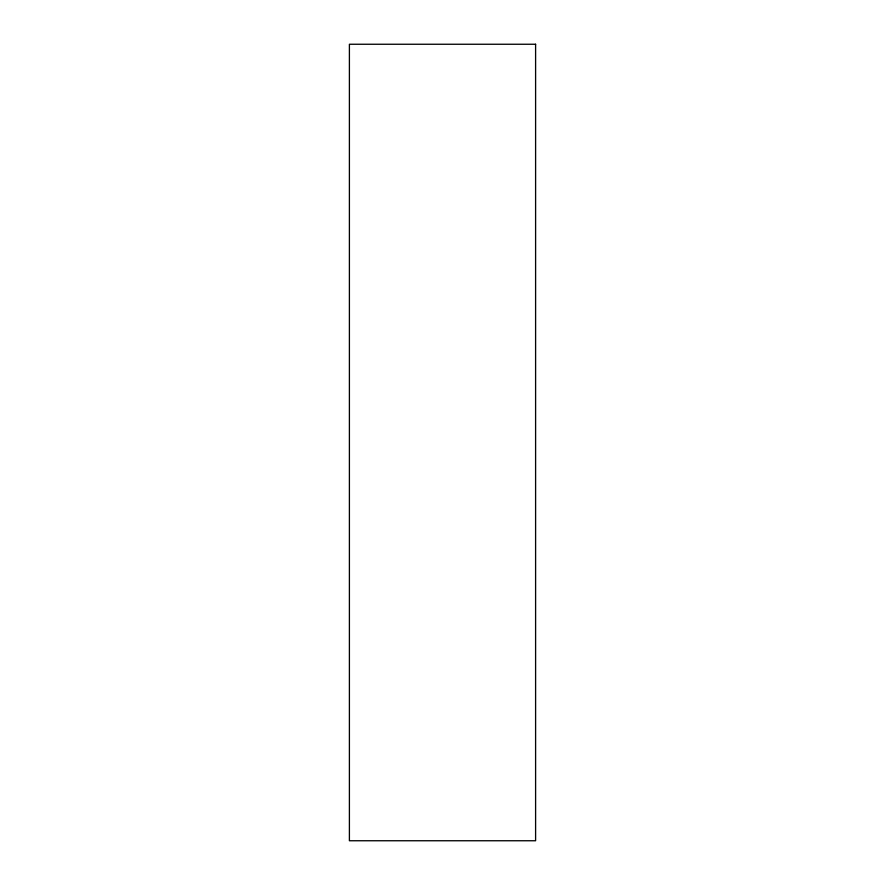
<?xml version="1.0" encoding="UTF-8"?>
<svg xmlns="http://www.w3.org/2000/svg" width="885" height="885" viewBox="0 0 885 885"><rect width="100%" height="100%" fill="white"/><g stroke="black" fill="none" stroke-linecap="round" stroke-linejoin="round"><path stroke-width="1.33" d="M535.602 44.25L349.398 44.25L349.398 840.75L535.602 840.75L535.602 44.25"/></g></svg>
